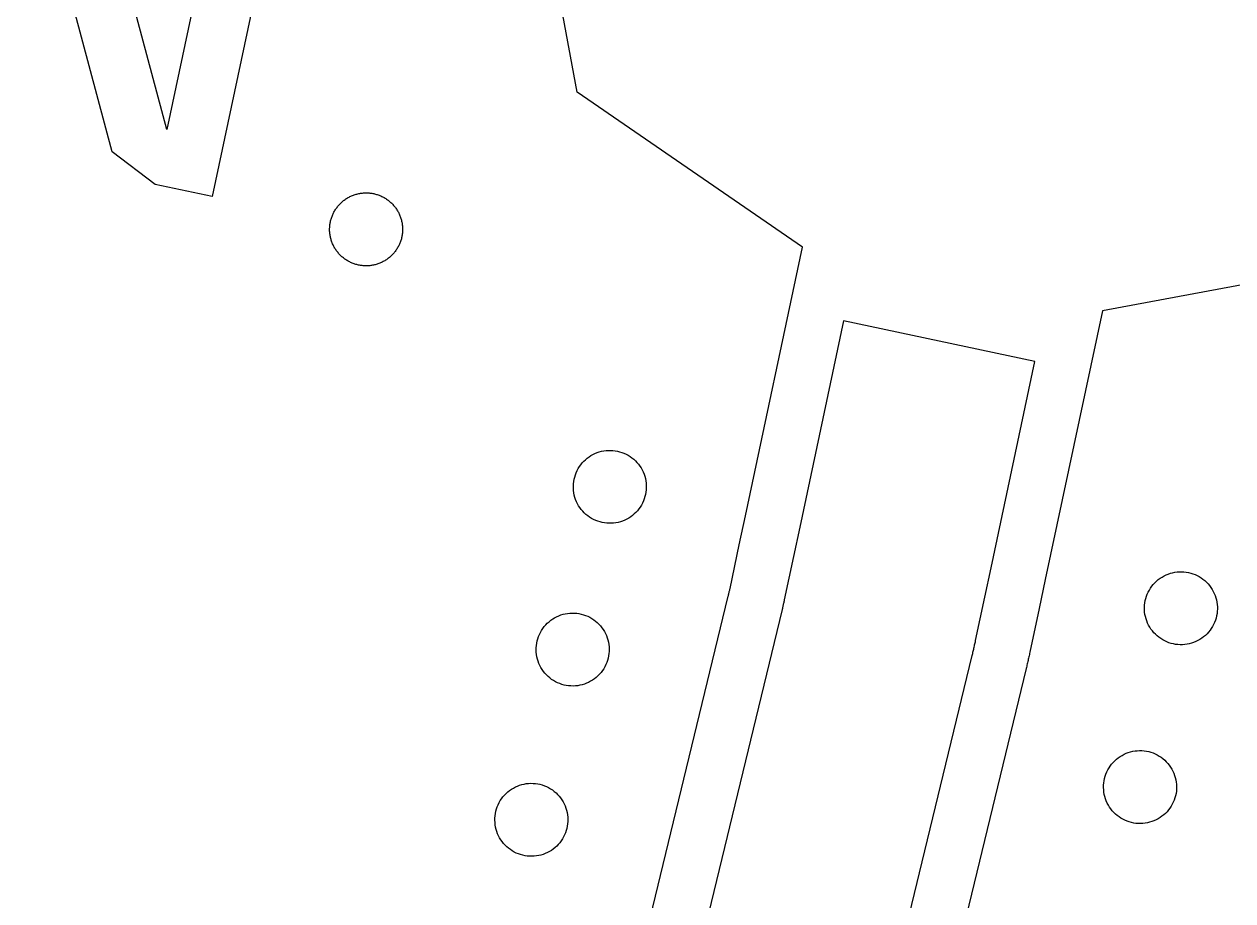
# Model space of a CAD drawing. Extents: x -16500 to 16500, y -16500 to 16500.
# Drawn here: x -438 to 3703, y 7751 to 10753 of the extents above; entities that cross this region are included whole.
import ezdxf

# ---------------------------------------------------------------- set-up
doc = ezdxf.new("R2010")
doc.units = 0
doc.header["$MEASUREMENT"] = 0
doc.layers.add('Top', color=1, linetype='Continuous')
doc.layers.add('Via', color=100, linetype='Continuous')

msp = doc.modelspace()

# ---------------------------------------------------------------- linework, layer by layer
at = {"layer": 'Top', "linetype": 'Continuous'}
for points in [[(-996.153, -14839.727), (-50.907, -10392.695), (1169.063, -14945.686), (6460.405, -13527.876), (5291.342, -9164.874), (8626.703, -12500.234), (12500.234, -8626.703), (9290.552, -5417.022), (13700.786, -6354.446), (14839.726, -996.153), (10392.694, -50.907), (14945.686, 1169.063), (13527.876, 6460.405), (9164.874, 5291.342), (12500.234, 8626.703), (8626.703, 12500.234), (5417.018, 9290.548), (6354.411, 13700.848), (996.107, 14839.735), (50.906, 10392.699), (-1169.063, 14945.686)], [(10316.4, 135.705), (14700.737, 1310.485), (13386.454, 6215.456), (9002.117, 5040.676), (8950.353, 5233.862), (9007.834, 5417.145), (12217.392, 8626.703), (8626.703, 12217.391), (5417.146, 9007.833), (5173.533, 9106.977), (6117.2, 13546.798), (1150.156, 14602.525), (206.489, 10162.704), (10.859, 10204.284), (-135.705, 10316.4), (-1310.485, 14700.737)]]:
    msp.add_lwpolyline(points, dxfattribs=at)
at = {"layer": 'Top'}
for points in [[(1101.642, 5193.771), (1974.13, 8793.877), (1974.776, 8796.562), (1975.415, 8799.249), (1976.047, 8801.937), (1976.671, 8804.628), (1977.287, 8807.32), (1977.896, 8810.014), (1978.497, 8812.71), (1979.09, 8815.407), (1979.676, 8818.106), (1980.254, 8820.807), (2011.971, 8970.025), (2033.227, 9070.025), (2228.76, 9989.936), (1457.003, 10520.35), (1182.791, 11999.864)], [(5028.867, 11182.356), (4176.589, 9942.284), (3255.815, 9771.628), (3060.282, 8851.717)], [(1937.447, 4991.213), (2809.935, 8591.319), (2810.806, 8594.928), (2811.669, 8598.539), (2812.525, 8602.152), (2813.374, 8605.766), (2814.216, 8609.383), (2815.05, 8613), (2815.877, 8616.62), (2816.697, 8620.241), (2817.509, 8623.864), (2818.314, 8627.489), (2819.112, 8631.115), (2819.902, 8634.742), (2820.685, 8638.372), (2821.46, 8642.003), (2853.178, 8791.221), (2874.434, 8891.221), (3024.754, 9598.421), (2369.395, 9737.722), (2219.075, 9030.522), (2197.819, 8930.521), (2166.102, 8781.304), (2165.474, 8778.37), (2164.839, 8775.438), (2164.196, 8772.507), (2163.546, 8769.579), (2162.889, 8766.652), (2162.223, 8763.726), (2161.551, 8760.803), (2160.87, 8757.881), (2160.182, 8754.961), (2159.487, 8752.042), (2158.784, 8749.126), (1286.297, 5149.02)], [(3060.281, 8851.717), (3039.026, 8751.717), (3007.309, 8602.499), (3006.453, 8598.492), (3005.589, 8594.487), (3004.716, 8590.484), (3003.836, 8586.482), (3002.948, 8582.483), (3002.052, 8578.485), (3001.147, 8574.489), (3000.234, 8570.494), (2999.314, 8566.502), (2998.385, 8562.511), (2997.448, 8558.523), (2996.503, 8554.536), (2995.55, 8550.551), (2994.589, 8546.568), (2122.102, 4946.462)]]:
    msp.add_lwpolyline(points, dxfattribs=at)
at = {"layer": 'Via'}
for points in [[(733.281, 9925.639), (730.063, 9925.691), (726.847, 9925.827), (723.636, 9926.045), (720.431, 9926.346), (717.235, 9926.729), (714.05, 9927.194), (710.878, 9927.741), (707.721, 9928.37), (704.582, 9929.079), (701.462, 9929.87), (698.363, 9930.74), (695.287, 9931.69), (692.238, 9932.719), (689.215, 9933.826), (686.222, 9935.01), (683.261, 9936.271), (680.333, 9937.608), (677.44, 9939.02), (674.585, 9940.506), (671.769, 9942.065), (668.994, 9943.695), (666.262, 9945.397), (663.574, 9947.169), (660.933, 9949.009), (658.341, 9950.916), (655.798, 9952.89), (653.307, 9954.929), (650.87, 9957.031), (648.487, 9959.195), (646.161, 9961.419), (643.892, 9963.703), (641.684, 9966.044), (639.536, 9968.442), (637.451, 9970.894), (635.43, 9973.399), (633.474, 9975.955), (631.584, 9978.561), (629.762, 9981.214), (628.009, 9983.914), (626.326, 9986.657), (624.714, 9989.444), (623.175, 9992.27), (621.708, 9995.136), (620.316, 9998.038), (619, 10000.975), (617.759, 10003.945), (616.595, 10006.946), (615.509, 10009.976), (614.501, 10013.033), (613.572, 10016.115), (612.723, 10019.22), (611.955, 10022.345), (611.266, 10025.489), (610.659, 10028.65), (610.134, 10031.826), (609.691, 10035.014), (609.33, 10038.213), (609.051, 10041.419), (608.855, 10044.632), (608.742, 10047.849), (608.711, 10051.067), (608.764, 10054.286), (608.899, 10057.502), (609.117, 10060.713), (609.418, 10063.918), (609.801, 10067.114), (610.266, 10070.298), (610.813, 10073.47), (611.442, 10076.627), (612.152, 10079.767), (612.942, 10082.887), (613.812, 10085.986), (614.762, 10089.061), (615.791, 10092.111), (616.898, 10095.134), (618.082, 10098.126), (619.343, 10101.088), (620.68, 10104.016), (622.092, 10106.908), (623.578, 10109.764), (625.137, 10112.58), (626.768, 10115.355), (628.469, 10118.087), (630.241, 10120.774), (632.081, 10123.415), (633.989, 10126.008), (635.962, 10128.55), (638.001, 10131.041), (640.103, 10133.479), (642.267, 10135.862), (644.491, 10138.188), (646.775, 10140.456), (649.117, 10142.665), (651.514, 10144.812), (653.966, 10146.898), (656.471, 10148.919), (659.027, 10150.875), (661.633, 10152.765), (664.286, 10154.587), (666.986, 10156.34), (669.73, 10158.023), (672.516, 10159.635), (675.342, 10161.174), (678.208, 10162.64), (681.11, 10164.032), (684.047, 10165.349), (687.017, 10166.59), (690.018, 10167.753), (693.048, 10168.84), (696.105, 10169.847), (699.187, 10170.776), (702.292, 10171.625), (705.417, 10172.394), (708.562, 10173.082), (711.723, 10173.689), (714.898, 10174.214), (718.086, 10174.658), (721.285, 10175.019), (724.491, 10175.298), (727.704, 10175.494), (730.921, 10175.607), (734.14, 10175.637), (737.358, 10175.585), (740.574, 10175.45), (743.785, 10175.232), (746.99, 10174.931), (750.186, 10174.548), (753.371, 10174.082), (756.543, 10173.535), (759.699, 10172.907), (762.839, 10172.197), (765.959, 10171.407), (769.058, 10170.536), (772.133, 10169.586), (775.183, 10168.558), (778.206, 10167.451), (781.199, 10166.266), (784.16, 10165.005), (787.088, 10163.668), (789.981, 10162.257), (792.836, 10160.771), (795.652, 10159.212), (798.427, 10157.581), (801.159, 10155.879), (803.847, 10154.108), (806.487, 10152.267), (809.08, 10150.36), (811.623, 10148.386), (814.114, 10146.348), (816.551, 10144.246), (818.934, 10142.082), (821.26, 10139.857), (823.528, 10137.573), (825.737, 10135.232), (827.885, 10132.834), (829.97, 10130.382), (831.991, 10127.877), (833.947, 10125.321), (835.837, 10122.716), (837.659, 10120.062), (839.412, 10117.363), (841.095, 10114.619), (842.707, 10111.833), (844.246, 10109.006), (845.713, 10106.141), (847.104, 10103.238), (848.421, 10100.301), (849.662, 10097.331), (850.826, 10094.33), (851.912, 10091.3), (852.92, 10088.243), (853.848, 10085.162), (854.697, 10082.057), (855.466, 10078.931), (856.154, 10075.787), (856.761, 10072.626), (857.287, 10069.45), (857.73, 10066.262), (858.091, 10063.064), (858.37, 10059.857), (858.566, 10056.644), (858.679, 10053.428), (858.71, 10050.209), (858.657, 10046.991), (858.522, 10043.775), (858.304, 10040.563), (858.003, 10037.359), (857.62, 10034.163), (857.155, 10030.978), (856.607, 10027.806), (855.979, 10024.649), (855.269, 10021.51), (854.479, 10018.389), (853.608, 10015.291), (852.659, 10012.215), (851.63, 10009.165), (850.523, 10006.143), (849.339, 10003.15), (848.077, 10000.188), (846.741, 9997.26), (845.329, 9994.368), (843.843, 9991.513), (842.284, 9988.697), (840.653, 9985.922), (838.951, 9983.189), (837.18, 9980.502), (835.34, 9977.861), (833.432, 9975.269), (831.458, 9972.726), (829.42, 9970.235), (827.318, 9967.797), (825.154, 9965.415), (822.929, 9963.088), (820.646, 9960.82), (818.304, 9958.612), (815.907, 9956.464), (813.455, 9954.379), (810.95, 9952.357), (808.393, 9950.401), (805.788, 9948.512), (803.134, 9946.69), (800.435, 9944.937), (797.691, 9943.254), (794.905, 9941.642), (792.078, 9940.102), (789.213, 9938.636), (786.311, 9937.244), (783.374, 9935.927), (780.404, 9934.687), (777.403, 9933.523), (774.373, 9932.437), (771.316, 9931.429), (768.234, 9930.5), (765.129, 9929.651), (762.004, 9928.882), (758.859, 9928.194), (755.698, 9927.587), (752.523, 9927.062), (749.334, 9926.618), (746.136, 9926.257), (742.929, 9925.979), (739.717, 9925.783), (736.5, 9925.669)], [(1565.989, 9043.81), (1558.147, 9044.221), (1550.346, 9045.124), (1542.617, 9046.514), (1534.991, 9048.387), (1527.498, 9050.736), (1520.167, 9053.55), (1513.027, 9056.819), (1506.106, 9060.53), (1499.432, 9064.668), (1493.032, 9069.216), (1486.929, 9074.158), (1481.148, 9079.474), (1475.713, 9085.141), (1470.645, 9091.139), (1465.963, 9097.443), (1461.686, 9104.029), (1457.831, 9110.871), (1454.413, 9117.941), (1451.446, 9125.211), (1448.941, 9132.654), (1446.909, 9140.239), (1445.357, 9147.937), (1444.291, 9155.717), (1443.716, 9163.548), (1443.634, 9171.4), (1444.045, 9179.242), (1444.947, 9187.043), (1446.338, 9194.772), (1448.211, 9202.398), (1450.559, 9209.891), (1453.374, 9217.222), (1456.642, 9224.362), (1460.353, 9231.283), (1464.491, 9237.957), (1469.04, 9244.358), (1473.982, 9250.46), (1479.297, 9256.241), (1484.965, 9261.676), (1490.963, 9266.744), (1497.267, 9271.426), (1503.853, 9275.703), (1510.694, 9279.558), (1517.764, 9282.976), (1525.035, 9285.943), (1532.477, 9288.448), (1540.063, 9290.48), (1547.76, 9292.032), (1555.54, 9293.098), (1563.372, 9293.673), (1571.224, 9293.755), (1579.066, 9293.344), (1586.867, 9292.442), (1594.595, 9291.051), (1602.221, 9289.178), (1609.715, 9286.83), (1617.046, 9284.016), (1624.186, 9280.747), (1631.106, 9277.036), (1637.78, 9272.898), (1644.181, 9268.349), (1650.284, 9263.407), (1656.064, 9258.092), (1661.5, 9252.424), (1666.568, 9246.426), (1671.25, 9240.122), (1675.527, 9233.536), (1679.382, 9226.695), (1682.8, 9219.625), (1685.767, 9212.354), (1688.271, 9204.912), (1690.304, 9197.327), (1691.856, 9189.629), (1692.922, 9181.849), (1693.497, 9174.017), (1693.579, 9166.165), (1693.168, 9158.323), (1692.265, 9150.522), (1690.875, 9142.794), (1689.002, 9135.168), (1686.653, 9127.674), (1683.839, 9120.343), (1680.57, 9113.203), (1676.86, 9106.283), (1672.722, 9099.609), (1668.173, 9093.208), (1663.231, 9087.105), (1657.915, 9081.325), (1652.248, 9075.89), (1646.25, 9070.821), (1639.946, 9066.139), (1633.36, 9061.862), (1626.518, 9058.007), (1619.448, 9054.59), (1612.178, 9051.622), (1604.735, 9049.118), (1597.15, 9047.085), (1589.452, 9045.533), (1581.672, 9044.467), (1573.841, 9043.892)], [(3522.284, 8627.987), (3514.442, 8628.398), (3506.641, 8629.3), (3498.913, 8630.691), (3491.287, 8632.564), (3483.793, 8634.912), (3476.462, 8637.726), (3469.322, 8640.995), (3462.402, 8644.706), (3455.728, 8648.844), (3449.327, 8653.393), (3443.224, 8658.335), (3437.444, 8663.65), (3432.008, 8669.318), (3426.94, 8675.316), (3422.258, 8681.62), (3417.981, 8688.206), (3414.126, 8695.047), (3410.708, 8702.117), (3407.741, 8709.388), (3405.237, 8716.83), (3403.204, 8724.415), (3401.652, 8732.113), (3400.586, 8739.893), (3400.011, 8747.725), (3399.929, 8755.577), (3400.34, 8763.419), (3401.243, 8771.22), (3402.633, 8778.948), (3404.506, 8786.574), (3406.855, 8794.068), (3409.669, 8801.399), (3412.938, 8808.539), (3416.648, 8815.459), (3420.786, 8822.133), (3425.335, 8828.534), (3430.277, 8834.637), (3435.593, 8840.417), (3441.26, 8845.852), (3447.258, 8850.921), (3453.562, 8855.603), (3460.148, 8859.88), (3466.99, 8863.735), (3474.06, 8867.152), (3481.33, 8870.12), (3488.773, 8872.624), (3496.358, 8874.657), (3504.056, 8876.209), (3511.836, 8877.275), (3519.667, 8877.85), (3527.519, 8877.932), (3535.361, 8877.521), (3543.162, 8876.618), (3550.891, 8875.228), (3558.517, 8873.355), (3566.01, 8871.006), (3573.341, 8868.192), (3580.481, 8864.923), (3587.402, 8861.212), (3594.076, 8857.074), (3600.476, 8852.526), (3606.579, 8847.584), (3612.36, 8842.268), (3617.795, 8836.601), (3622.863, 8830.603), (3627.545, 8824.299), (3631.822, 8817.713), (3635.677, 8810.871), (3639.095, 8803.801), (3642.062, 8796.531), (3644.567, 8789.088), (3646.599, 8781.503), (3648.151, 8773.805), (3649.217, 8766.025), (3649.792, 8758.194), (3649.874, 8750.342), (3649.463, 8742.5), (3648.561, 8734.699), (3647.17, 8726.97), (3645.297, 8719.344), (3642.949, 8711.851), (3640.134, 8704.52), (3636.866, 8697.38), (3633.155, 8690.459), (3629.017, 8683.785), (3624.468, 8677.384), (3619.526, 8671.282), (3614.211, 8665.501), (3608.543, 8660.066), (3602.545, 8654.998), (3596.241, 8650.316), (3589.655, 8646.039), (3582.814, 8642.184), (3575.744, 8638.766), (3568.473, 8635.799), (3561.031, 8633.294), (3553.445, 8631.262), (3545.748, 8629.71), (3537.968, 8628.644), (3530.136, 8628.069)], [(1442.887, 8486.559), (1435.035, 8486.699), (1427.208, 8487.332), (1419.436, 8488.455), (1411.75, 8490.064), (1404.18, 8492.152), (1396.756, 8494.712), (1389.508, 8497.733), (1382.463, 8501.202), (1375.65, 8505.108), (1369.096, 8509.433), (1362.827, 8514.161), (1356.867, 8519.274), (1351.239, 8524.751), (1345.967, 8530.57), (1341.07, 8536.709), (1336.568, 8543.144), (1332.48, 8549.848), (1328.82, 8556.796), (1325.604, 8563.96), (1322.844, 8571.312), (1320.551, 8578.822), (1318.734, 8586.462), (1317.401, 8594.2), (1316.556, 8602.007), (1316.203, 8609.852), (1316.343, 8617.704), (1316.976, 8625.531), (1318.099, 8633.303), (1319.708, 8640.989), (1321.797, 8648.559), (1324.356, 8655.983), (1327.377, 8663.231), (1330.847, 8670.276), (1334.752, 8677.088), (1339.077, 8683.642), (1343.806, 8689.912), (1348.918, 8695.872), (1354.395, 8701.5), (1360.215, 8706.772), (1366.354, 8711.669), (1372.788, 8716.17), (1379.492, 8720.259), (1386.44, 8723.919), (1393.604, 8727.135), (1400.956, 8729.895), (1408.466, 8732.187), (1416.106, 8734.004), (1423.845, 8735.338), (1431.652, 8736.183), (1439.496, 8736.536), (1447.348, 8736.396), (1455.175, 8735.763), (1462.947, 8734.64), (1470.633, 8733.031), (1478.203, 8730.942), (1485.627, 8728.383), (1492.875, 8725.362), (1499.92, 8721.892), (1506.732, 8717.987), (1513.287, 8713.661), (1519.556, 8708.933), (1525.516, 8703.82), (1531.144, 8698.343), (1536.416, 8692.524), (1541.313, 8686.385), (1545.814, 8679.951), (1549.903, 8673.246), (1553.563, 8666.299), (1556.779, 8659.135), (1559.539, 8651.783), (1561.832, 8644.272), (1563.648, 8636.633), (1564.982, 8628.894), (1565.827, 8621.087), (1566.18, 8613.242), (1566.04, 8605.391), (1565.407, 8597.564), (1564.284, 8589.792), (1562.675, 8582.106), (1560.586, 8574.536), (1558.027, 8567.112), (1555.006, 8559.864), (1551.536, 8552.819), (1547.631, 8546.006), (1543.306, 8539.452), (1538.577, 8533.183), (1533.465, 8527.222), (1527.988, 8521.595), (1522.168, 8516.322), (1516.029, 8511.426), (1509.595, 8506.924), (1502.891, 8502.836), (1495.943, 8499.176), (1488.779, 8495.96), (1481.427, 8493.2), (1473.917, 8490.907), (1466.277, 8489.09), (1458.538, 8487.757), (1450.731, 8486.912)], [(3386.62, 8015.494), (3378.768, 8015.634), (3370.941, 8016.267), (3363.169, 8017.39), (3355.483, 8018.999), (3347.913, 8021.088), (3340.489, 8023.647), (3333.241, 8026.668), (3326.196, 8030.138), (3319.384, 8034.043), (3312.829, 8038.369), (3306.56, 8043.097), (3300.6, 8048.21), (3294.972, 8053.687), (3289.7, 8059.506), (3284.803, 8065.645), (3280.302, 8072.079), (3276.213, 8078.784), (3272.553, 8085.731), (3269.337, 8092.895), (3266.577, 8100.247), (3264.284, 8107.758), (3262.468, 8115.397), (3261.134, 8123.136), (3260.289, 8130.943), (3259.936, 8138.788), (3260.076, 8146.639), (3260.709, 8154.466), (3261.832, 8162.238), (3263.441, 8169.924), (3265.53, 8177.494), (3268.089, 8184.918), (3271.11, 8192.166), (3274.58, 8199.211), (3278.485, 8206.024), (3282.81, 8212.578), (3287.539, 8218.847), (3292.651, 8224.808), (3298.128, 8230.435), (3303.948, 8235.708), (3310.087, 8240.604), (3316.521, 8245.106), (3323.225, 8249.194), (3330.173, 8252.854), (3337.337, 8256.07), (3344.689, 8258.83), (3352.199, 8261.123), (3359.839, 8262.94), (3367.578, 8264.273), (3375.385, 8265.118), (3383.229, 8265.471), (3391.081, 8265.331), (3398.908, 8264.698), (3406.68, 8263.575), (3414.366, 8261.966), (3421.936, 8259.878), (3429.36, 8257.318), (3436.608, 8254.297), (3443.653, 8250.828), (3450.466, 8246.922), (3457.02, 8242.597), (3463.289, 8237.869), (3469.249, 8232.756), (3474.877, 8227.279), (3480.149, 8221.46), (3485.046, 8215.321), (3489.548, 8208.886), (3493.636, 8202.182), (3497.296, 8195.234), (3500.512, 8188.07), (3503.272, 8180.718), (3505.565, 8173.208), (3507.382, 8165.568), (3508.715, 8157.83), (3509.56, 8150.023), (3509.913, 8142.178), (3509.773, 8134.326), (3509.14, 8126.499), (3508.017, 8118.727), (3506.408, 8111.041), (3504.319, 8103.471), (3501.76, 8096.047), (3498.739, 8088.799), (3495.269, 8081.754), (3491.364, 8074.942), (3487.039, 8068.388), (3482.31, 8062.118), (3477.198, 8056.158), (3471.721, 8050.53), (3465.901, 8045.258), (3459.762, 8040.361), (3453.328, 8035.86), (3446.624, 8031.771), (3439.676, 8028.111), (3432.512, 8024.895), (3425.16, 8022.135), (3417.65, 8019.843), (3410.01, 8018.026), (3402.271, 8016.692), (3394.464, 8015.847)], [(1301.568, 7903.439), (1293.716, 7903.579), (1285.889, 7904.212), (1278.117, 7905.335), (1270.431, 7906.944), (1262.861, 7909.032), (1255.437, 7911.592), (1248.189, 7914.613), (1241.144, 7918.082), (1234.331, 7921.988), (1227.777, 7926.313), (1221.508, 7931.041), (1215.548, 7936.154), (1209.92, 7941.631), (1204.648, 7947.45), (1199.751, 7953.589), (1195.249, 7960.024), (1191.161, 7966.728), (1187.501, 7973.676), (1184.285, 7980.84), (1181.525, 7988.192), (1179.232, 7995.702), (1177.415, 8003.342), (1176.082, 8011.08), (1175.237, 8018.887), (1174.884, 8026.732), (1175.024, 8034.584), (1175.657, 8042.411), (1176.78, 8050.183), (1178.389, 8057.869), (1180.478, 8065.439), (1183.037, 8072.863), (1186.058, 8080.111), (1189.528, 8087.156), (1193.433, 8093.968), (1197.758, 8100.522), (1202.487, 8106.792), (1207.599, 8112.752), (1213.076, 8118.38), (1218.896, 8123.652), (1225.035, 8128.549), (1231.469, 8133.05), (1238.173, 8137.139), (1245.121, 8140.799), (1252.285, 8144.015), (1259.637, 8146.775), (1267.147, 8149.067), (1274.787, 8150.884), (1282.526, 8152.218), (1290.333, 8153.063), (1298.177, 8153.416), (1306.029, 8153.276), (1313.856, 8152.643), (1321.628, 8151.52), (1329.314, 8149.911), (1336.884, 8147.822), (1344.308, 8145.263), (1351.556, 8142.242), (1358.601, 8138.772), (1365.413, 8134.867), (1371.968, 8130.541), (1378.237, 8125.813), (1384.197, 8120.7), (1389.825, 8115.223), (1395.097, 8109.404), (1399.994, 8103.265), (1404.495, 8096.831), (1408.584, 8090.126), (1412.244, 8083.179), (1415.46, 8076.015), (1418.22, 8068.663), (1420.513, 8061.152), (1422.329, 8053.513), (1423.663, 8045.774), (1424.508, 8037.967), (1424.861, 8030.122), (1424.721, 8022.271), (1424.088, 8014.444), (1422.965, 8006.672), (1421.356, 7998.986), (1419.267, 7991.416), (1416.708, 7983.992), (1413.687, 7976.744), (1410.217, 7969.699), (1406.312, 7962.886), (1401.987, 7956.332), (1397.258, 7950.063), (1392.146, 7944.102), (1386.669, 7938.475), (1380.849, 7933.202), (1374.71, 7928.306), (1368.276, 7923.804), (1361.572, 7919.716), (1354.624, 7916.056), (1347.46, 7912.84), (1340.108, 7910.08), (1332.598, 7907.787), (1324.958, 7905.97), (1317.219, 7904.637), (1309.412, 7903.792)]]:
    msp.add_lwpolyline(points, close=True, dxfattribs=at)

doc.saveas('drawing.dxf')
